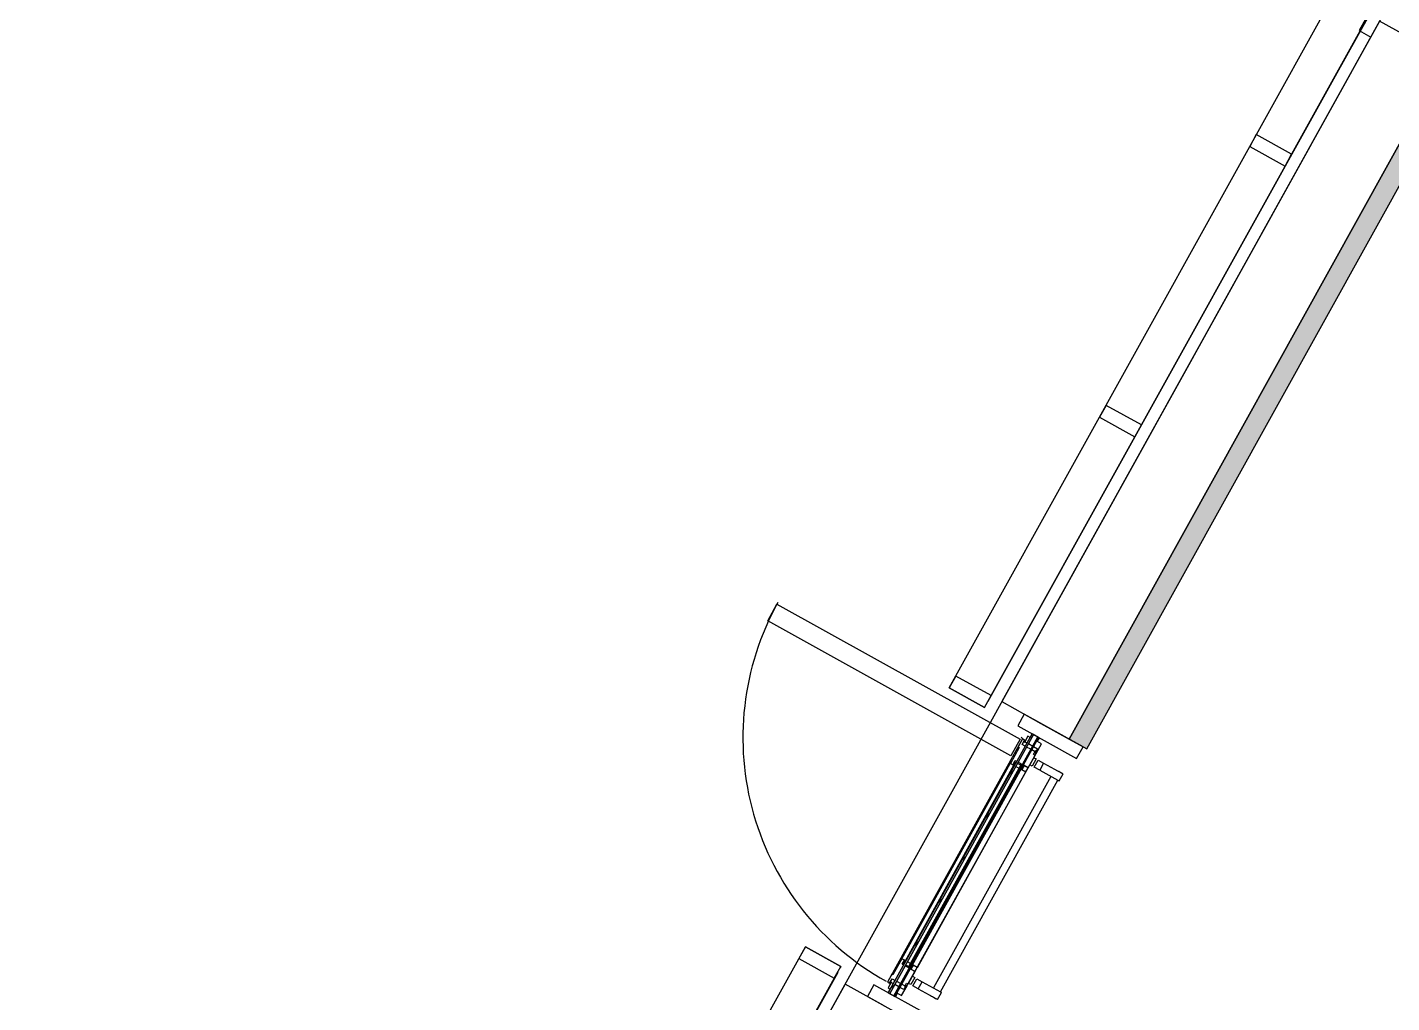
# Model space of a CAD drawing. Header units: metres. Extents: x 2.3 to 42.8, y 0.9 to 31.9.
# Drawn here: x 13.477 to 15.472, y 7.265 to 8.691 of the extents above; entities that cross this region are included whole.
import ezdxf

# ---------------------------------------------------------------- set-up
doc = ezdxf.new("R2010")
doc.units = ezdxf.units.M
for name, color, linetype in [('ARREDI', 9, 'Continuous'), ('INFISSI_VETRATE', 4, 'Continuous'), ('PARETI_STRUTTURE', 7, 'Continuous'), ('PILASTRI_SETTI', 8, 'Continuous'), ('PORTE_SCALE', 2, 'Continuous')]:
    doc.layers.add(name, color=color, linetype=linetype)

msp = doc.modelspace()

# ---------------------------------------------------------------- linework, layer by layer
at = {"layer": 'ARREDI'}
for points in [[(15.3211, 8.497), (15.4561, 8.7401), (15.4557, 8.7403), (15.3208, 8.4972)], [(15.1013, 8.1012), (15.3211, 8.497), (15.3208, 8.4972), (15.101, 8.1014)], [(14.8815, 7.7053), (15.1013, 8.1012), (15.101, 8.1013), (14.8812, 7.7055)], [(14.9362, 7.6484), (14.9351, 7.6491), (14.9336, 7.6465), (14.9348, 7.6459)], [(14.9511, 7.6334), (14.9498, 7.6311), (14.9509, 7.6306), (14.9521, 7.6329)], [(14.92, 7.6166), (14.918, 7.613), (14.9195, 7.6122), (14.9214, 7.6158)], [(14.9402, 7.6086), (14.9342, 7.612), (14.9309, 7.606), (14.9369, 7.6027)], [(14.7574, 7.3236), (14.7588, 7.3229), (14.7608, 7.3264), (14.7594, 7.3272)], [(14.4419, 6.9136), (14.6617, 7.3094), (14.6614, 7.3096), (14.4416, 6.9137)], [(14.7748, 7.3107), (14.7781, 7.3167), (14.7721, 7.32), (14.7688, 7.3141)], [(14.7389, 7.2931), (14.7403, 7.2956), (14.7391, 7.2963), (14.7377, 7.2937)], [(14.7595, 7.2883), (14.7605, 7.2878), (14.7618, 7.2901), (14.7608, 7.2906)]]:
    msp.add_lwpolyline(points, close=True, dxfattribs=at)
for points in [[(15.4259, 8.6857), (15.3211, 8.497)], [(15.3211, 8.497), (15.1013, 8.1012)], [(15.1013, 8.1012), (14.8815, 7.7053)], [(14.9321, 7.6508), (14.9257, 7.6393), (14.9272, 7.6385), (14.9142, 7.6151), (14.918, 7.613), (14.9214, 7.6191), (14.9235, 7.6179)], [(14.9359, 7.6402), (14.9315, 7.6426), (14.9351, 7.6492), (14.9321, 7.6508)], [(14.9398, 7.6549), (14.9353, 7.6468), (14.9386, 7.645)], [(14.9543, 7.6536), (14.946, 7.6583), (14.9431, 7.6531), (14.9398, 7.6549)], [(14.9407, 7.6439), (14.9469, 7.6404)], [(14.9482, 7.6397), (14.9541, 7.6364), (14.9506, 7.6302), (14.9518, 7.6296), (14.9598, 7.6438), (14.9527, 7.6477)], [(14.9332, 7.6125), (14.9402, 7.6086), (14.9503, 7.6268), (14.9481, 7.628), (14.9504, 7.6321), (14.9455, 7.6348)], [(14.9442, 7.6356), (14.938, 7.639)], [(14.9427, 7.6131), (14.9484, 7.6234), (14.9518, 7.6215)], [(14.9222, 7.6105), (14.9269, 7.6079), (14.9294, 7.6123), (14.9246, 7.615)], [(14.9256, 7.6167), (14.9318, 7.6133)], [(14.9298, 7.6065), (14.9308, 7.6059), (14.9324, 7.6089), (14.9315, 7.6094)], [(14.9461, 7.6111), (14.9427, 7.6131)], [(14.9518, 7.6215), (14.9461, 7.6111)], [(14.9492, 7.6094), (14.955, 7.6197), (14.9629, 7.6153)], [(14.9629, 7.6153), (14.9572, 7.605), (14.9492, 7.6094)], [(14.9572, 7.605), (14.9836, 7.5903), (14.9846, 7.5898), (14.9852, 7.5894), (14.9854, 7.5893), (14.9912, 7.5997)], [(14.9629, 7.6153), (14.9894, 7.6007), (14.9903, 7.6001), (14.9909, 7.5998), (14.9912, 7.5997)], [(14.9903, 7.6001), (14.9894, 7.6006), (14.9881, 7.6014), (14.9866, 7.6022), (14.985, 7.6031), (14.9834, 7.6039), (14.9819, 7.6048), (14.9807, 7.6055)], [(14.9733, 7.596), (14.8016, 7.2867)], [(14.8119, 7.281), (14.9837, 7.5903)], [(14.7581, 7.32), (14.756, 7.3212), (14.7594, 7.3272), (14.7555, 7.3294), (14.7425, 7.306), (14.7411, 7.3068), (14.7347, 7.2953)], [(14.7611, 7.3206), (14.7659, 7.3179), (14.7684, 7.3224), (14.7636, 7.325)], [(14.6617, 7.3094), (14.4419, 6.9135)], [(14.7554, 7.2923), (14.7602, 7.2896), (14.7625, 7.2938), (14.7647, 7.2926), (14.7748, 7.3107), (14.7678, 7.3146)], [(14.7664, 7.3154), (14.7602, 7.3188)], [(14.7652, 7.2934), (14.7709, 7.3037)], [(14.7695, 7.3177), (14.7705, 7.3172), (14.7721, 7.3201), (14.7711, 7.3207)], [(14.7709, 7.3037), (14.7744, 7.3018)], [(14.7347, 7.2953), (14.7377, 7.2936), (14.7413, 7.3001), (14.7457, 7.2977)], [(14.7431, 7.2929), (14.7398, 7.2947), (14.7353, 7.2866)], [(14.7353, 7.2866), (14.7386, 7.2848), (14.7357, 7.2796), (14.744, 7.275)], [(14.7513, 7.2883), (14.7451, 7.2917)], [(14.7478, 7.2965), (14.754, 7.2931)], [(14.7482, 7.2794), (14.7552, 7.2755), (14.7632, 7.2898), (14.762, 7.2904), (14.7586, 7.2842), (14.7527, 7.2875)], [(14.7744, 7.3018), (14.7686, 7.2915), (14.7652, 7.2934)], [(14.7718, 7.2898), (14.7775, 7.3001)], [(14.7796, 7.2854), (14.7718, 7.2897)], [(14.7775, 7.3001), (14.7854, 7.2957)], [(14.7796, 7.2854), (14.7854, 7.2957), (14.8119, 7.281), (14.8128, 7.2805), (14.8135, 7.2801), (14.8137, 7.28)], [(14.7796, 7.2854), (14.8061, 7.2707), (14.8071, 7.2701), (14.8077, 7.2698), (14.8079, 7.2697), (14.8137, 7.28)], [(14.7974, 7.2755), (14.7987, 7.2748), (14.8002, 7.274), (14.8018, 7.2731), (14.8034, 7.2722), (14.8048, 7.2714), (14.8061, 7.2707), (14.8071, 7.2701)]]:
    msp.add_lwpolyline(points, dxfattribs=at)
at = {"layer": 'INFISSI_VETRATE'}
for points in [[(14.9372, 7.623), (14.9413, 7.6271)], [(14.9129, 7.5987), (14.919, 7.6048)], [(14.9024, 7.5604), (14.9065, 7.5645)], [(14.8781, 7.5361), (14.8842, 7.5422)], [(14.8677, 7.4978), (14.8717, 7.5019)], [(14.8434, 7.4735), (14.8495, 7.4796)], [(14.8329, 7.4352), (14.837, 7.4393)], [(14.8086, 7.4109), (14.8147, 7.417)], [(14.7982, 7.3726), (14.8022, 7.3767)], [(14.7739, 7.3483), (14.7799, 7.3544)], [(14.7634, 7.31), (14.7675, 7.3141)], [(14.7391, 7.2857), (14.7452, 7.2918)]]:
    msp.add_lwpolyline(points, dxfattribs=at)
at = {"layer": 'PARETI_STRUTTURE'}
for points in [[(15.5183, 8.6647), (16.1378, 9.7806), (16.1723, 9.7615), (15.5527, 8.6456), (15.0002, 7.6506), (15.026, 7.6363)], [(15.2691, 8.5259), (15.3868, 8.7378)], [(15.5114, 8.6686), (15.4543, 8.7003), (14.9018, 7.7053), (14.9589, 7.6736)], [(15.4255, 8.6858), (15.3256, 8.5058)], [(13.371, 4.9483), (15.4413, 8.677)], [(15.0002, 7.6506), (15.5527, 8.6456)], [(15.0261, 7.6363), (15.5785, 8.6313)], [(15.0493, 8.13), (15.2691, 8.5259)], [(15.316, 8.4886), (15.1058, 8.11)], [(14.8248, 7.7255), (15.0493, 8.13)], [(15.0962, 8.0927), (14.8859, 7.7141)], [(14.5594, 7.8236), (14.5728, 7.8477)], [(14.5728, 7.8477), (14.9284, 7.6503)], [(14.915, 7.6262), (14.5594, 7.8236)], [(14.8764, 7.6969), (14.8248, 7.7255)], [(14.8795, 7.7025), (14.8764, 7.6969)], [(14.9589, 7.6736), (15.0002, 7.6506)], [(14.7357, 7.2796), (14.946, 7.6583)], [(14.946, 7.6583), (14.948, 7.6571), (14.7378, 7.2785)], [(14.744, 7.275), (14.9542, 7.6537)], [(14.9556, 7.6529), (14.7453, 7.2743)], [(14.9284, 7.6503), (14.915, 7.6262)], [(14.9308, 7.6532), (14.93, 7.6519)], [(14.9563, 7.6525), (14.9534, 7.6474)], [(14.9542, 7.6537), (14.9556, 7.6529)], [(14.7531, 7.325), (14.9166, 7.6195)], [(14.7584, 7.3221), (14.9219, 7.6166)], [(14.9219, 7.6165), (14.7584, 7.3221)], [(14.7659, 7.3179), (14.9294, 7.6123), (14.9308, 7.6116)], [(14.9308, 7.6116), (14.9294, 7.6123), (14.7659, 7.3179), (14.7673, 7.3171)], [(14.7782, 7.3168), (14.9368, 7.6026)], [(14.3899, 6.9424), (14.6145, 7.3469)], [(14.6145, 7.3469), (14.6661, 7.3182), (14.6654, 7.3168)], [(14.7673, 7.3171), (14.7659, 7.3179)], [(14.7296, 7.2605), (14.6724, 7.2922), (14.2424, 6.5177), (14.2995, 6.486)], [(14.6566, 7.301), (14.4463, 6.9224)], [(14.7378, 7.2785), (14.7357, 7.2796)], [(14.7453, 7.2742), (14.744, 7.275)], [(14.7489, 7.279), (14.746, 7.2739)]]:
    msp.add_lwpolyline(points, dxfattribs=at)
for points in [[(15.4891, 8.7631), (15.4719, 8.7727), (15.4241, 8.6866), (15.4414, 8.6771)], [(15.316, 8.4886), (15.3256, 8.5058), (15.2739, 8.5345), (15.2644, 8.5173)], [(15.0962, 8.0927), (15.1058, 8.11), (15.0541, 8.1386), (15.0446, 8.1214)], [(14.8764, 7.6969), (14.8859, 7.7141), (14.8343, 7.7428), (14.8248, 7.7255)], [(15.011, 7.6221), (15.0206, 7.6393), (14.9345, 7.6871), (14.925, 7.6699)], [(14.7482, 7.2794), (14.7552, 7.2755), (14.9598, 7.6438), (14.9527, 7.6477), (14.9556, 7.6529), (14.9459, 7.6583), (14.9431, 7.6531), (14.9398, 7.6549), (14.9363, 7.6486), (14.9321, 7.6508), (14.7347, 7.2953), (14.7388, 7.293), (14.7353, 7.2866), (14.7386, 7.2848), (14.7357, 7.2796), (14.7453, 7.2742)], [(14.6566, 7.301), (14.6661, 7.3182), (14.6145, 7.3469), (14.605, 7.3297)], [(14.7912, 7.2263), (14.8008, 7.2435), (14.7147, 7.2913), (14.7052, 7.274)]]:
    msp.add_lwpolyline(points, close=True, dxfattribs=at)
at = {"layer": 'PILASTRI_SETTI'}
for points in [[(15.026, 7.6363), (15.5785, 8.6313), (15.0002, 7.6506), (15.5527, 8.6456)], [(14.7378, 7.2785), (14.948, 7.6571), (14.7357, 7.2796), (14.9459, 7.6583)], [(14.7453, 7.2742), (14.9556, 7.6529), (14.744, 7.275), (14.9542, 7.6537)]]:
    msp.add_solid(points, dxfattribs=at)
at = {"layer": 'PORTE_SCALE'}
msp.add_arc((14.9304, 7.6526), 0.4074, 150.9584, 240.9605, dxfattribs=at)

doc.saveas('drawing.dxf')
